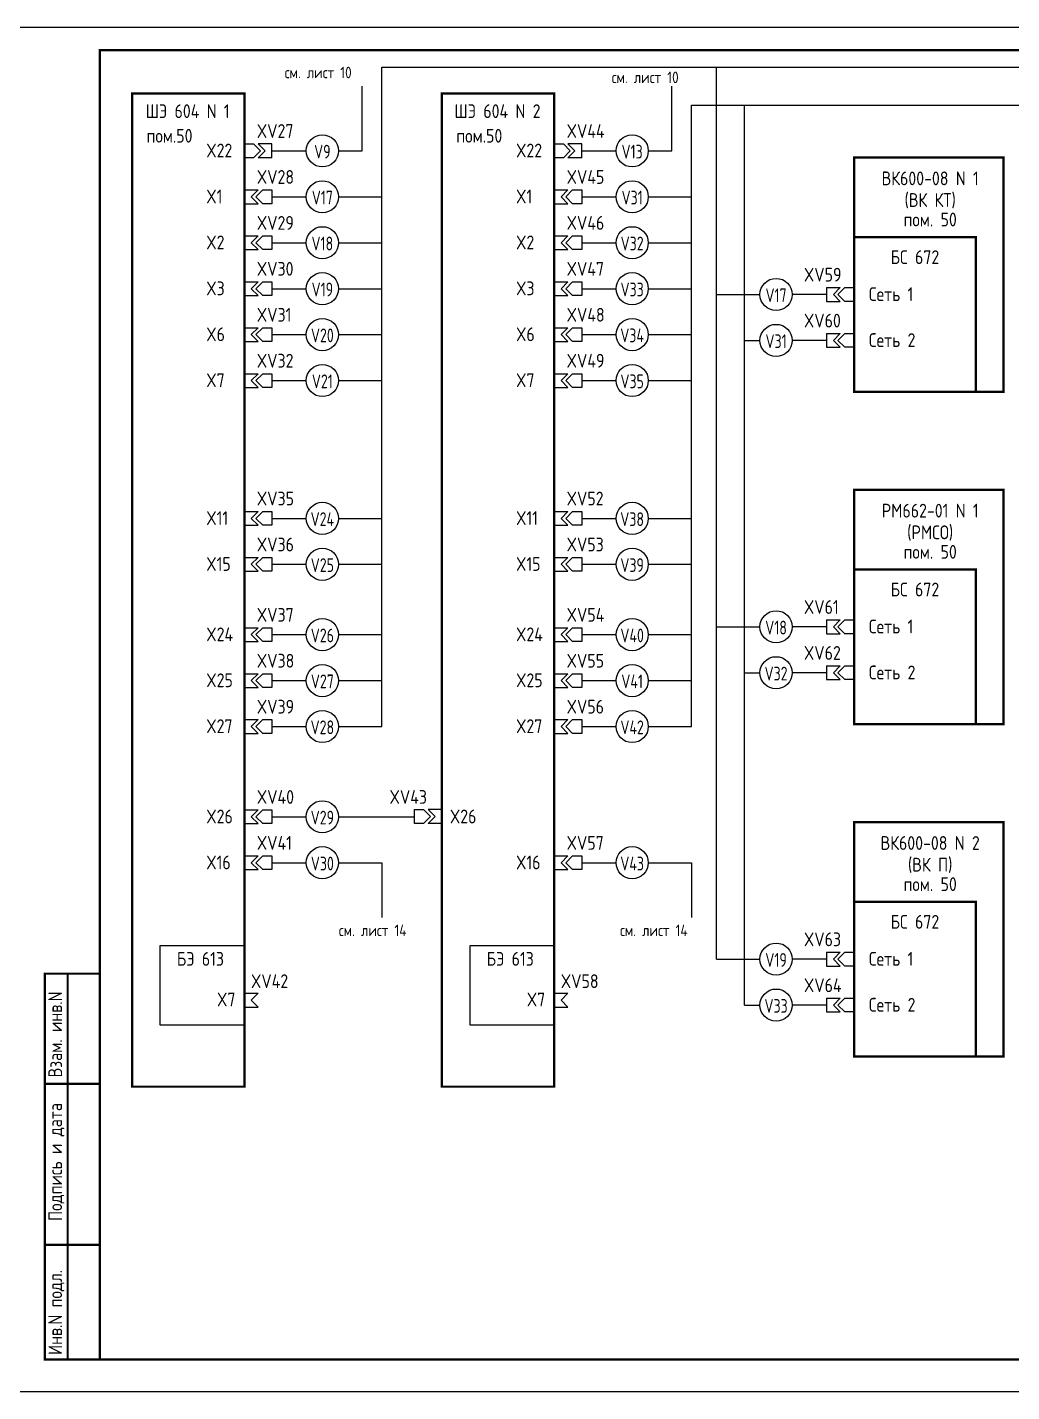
# Model space of a CAD drawing. Header units: millimetres. Extents: x -1014 to 2091, y -2505 to -1739.
# Drawn here: x -589.8 to -375.6, y -2036.3 to -1739.3 of the extents above; entities that cross this region are included whole.
import ezdxf
from ezdxf.enums import TextEntityAlignment as Align

# ---------------------------------------------------------------- set-up
doc = ezdxf.new("R2010")
doc.units = ezdxf.units.MM
doc.layers.add('FORMAT', color=7, linetype='Continuous')
doc.styles.add('SIMPLEX1', font='Simplex.shx', dxfattribs={"width": 0.8})
doc.styles.add('SN', font='Simplex.shx', dxfattribs={"width": 0.8, "oblique": 15})
doc.styles.get("Standard").update_dxf_attribs({"font": 'simplex.shx', "width": 0.8, "height": 2.5})

msp = doc.modelspace()

# ---------------------------------------------------------------- linework, layer by layer
for p, q in [((-512.66, -1891.55), (-512.66, -1747.99)), ((-512.66, -1747.99), (-229.79, -1747.99)), ((-439.84, -1942.18), (-439.84, -1747.99)), ((-516.92, -1766.24), (-516.92, -1752.16)), ((-449.51, -1766.24), (-449.51, -1752.16)), ((-445.25, -1891.55), (-445.25, -1756.32)), ((-445.25, -1756.32), (-233.79, -1756.32)), ((-433.71, -1952.18), (-433.71, -1756.32)), ((-536.54, -1767.74), (-536.54, -1764.74)), ((-536.54, -1766.24), (-529.07, -1766.24)), ((-522.07, -1766.24), (-516.92, -1766.24)), ((-469.13, -1767.74), (-469.13, -1764.74)), ((-469.13, -1766.24), (-461.66, -1766.24)), ((-454.66, -1766.24), (-449.51, -1766.24)), ((-542.54, -1774.74), (-542.54, -1777.74)), ((-475.13, -1774.74), (-475.13, -1777.74)), ((-536.54, -1776.24), (-529.07, -1776.24)), ((-522.07, -1776.24), (-512.66, -1776.24)), ((-469.13, -1776.24), (-461.66, -1776.24)), ((-454.66, -1776.24), (-445.25, -1776.24)), ((-542.54, -1784.74), (-542.54, -1787.74)), ((-475.13, -1784.74), (-475.13, -1787.74)), ((-536.54, -1786.24), (-529.07, -1786.24)), ((-522.07, -1786.24), (-512.66, -1786.24)), ((-469.13, -1786.24), (-461.66, -1786.24)), ((-454.66, -1786.24), (-445.25, -1786.24)), ((-542.54, -1794.74), (-542.54, -1797.74)), ((-536.54, -1796.24), (-529.07, -1796.24)), ((-522.07, -1796.24), (-512.66, -1796.24)), ((-475.13, -1794.74), (-475.13, -1797.74)), ((-469.13, -1796.24), (-461.66, -1796.24)), ((-454.66, -1796.24), (-445.25, -1796.24)), ((-415.88, -1796), (-415.88, -1799)), ((-439.84, -1797.5), (-430.35, -1797.5)), ((-415.88, -1797.5), (-423.35, -1797.5)), ((-542.54, -1804.74), (-542.54, -1807.74)), ((-475.13, -1804.74), (-475.13, -1807.74)), ((-536.54, -1806.24), (-529.07, -1806.24)), ((-522.07, -1806.24), (-512.66, -1806.24)), ((-469.13, -1806.24), (-461.66, -1806.24)), ((-454.66, -1806.24), (-445.25, -1806.24)), ((-433.71, -1807.5), (-430.35, -1807.5)), ((-415.88, -1807.5), (-423.35, -1807.5)), ((-415.88, -1806), (-415.88, -1809)), ((-542.54, -1814.74), (-542.54, -1817.74)), ((-536.54, -1816.24), (-529.07, -1816.24)), ((-522.07, -1816.24), (-512.66, -1816.24)), ((-475.13, -1814.74), (-475.13, -1817.74)), ((-469.13, -1816.24), (-461.66, -1816.24)), ((-454.66, -1816.24), (-445.25, -1816.24)), ((-542.54, -1824.74), (-542.54, -1827.74)), ((-475.13, -1824.74), (-475.13, -1827.74)), ((-542.54, -1834.74), (-542.54, -1837.74)), ((-475.13, -1834.74), (-475.13, -1837.74)), ((-542.54, -1844.74), (-542.54, -1847.74)), ((-536.54, -1846.24), (-529.07, -1846.24)), ((-522.07, -1846.24), (-512.66, -1846.24)), ((-475.13, -1844.74), (-475.13, -1847.74)), ((-469.13, -1846.24), (-461.66, -1846.24)), ((-454.66, -1846.24), (-445.25, -1846.24)), ((-542.54, -1854.74), (-542.54, -1857.74)), ((-536.54, -1856.24), (-529.07, -1856.24)), ((-522.07, -1856.24), (-512.66, -1856.24)), ((-475.13, -1854.74), (-475.13, -1857.74)), ((-469.13, -1856.24), (-461.66, -1856.24)), ((-454.66, -1856.24), (-445.25, -1856.24)), ((-542.54, -1870.05), (-542.54, -1873.05)), ((-475.13, -1870.05), (-475.13, -1873.05)), ((-439.84, -1869.84), (-430.35, -1869.84)), ((-415.88, -1869.84), (-423.35, -1869.84)), ((-415.88, -1868.34), (-415.88, -1871.34)), ((-536.54, -1871.55), (-529.07, -1871.55)), ((-522.07, -1871.55), (-512.66, -1871.55)), ((-469.13, -1871.55), (-461.66, -1871.55)), ((-454.66, -1871.55), (-445.25, -1871.55)), ((-433.71, -1879.84), (-430.35, -1879.84)), ((-415.88, -1879.84), (-423.35, -1879.84)), ((-415.88, -1878.34), (-415.88, -1881.34)), ((-542.54, -1880.05), (-542.54, -1883.05)), ((-536.54, -1881.55), (-529.07, -1881.55)), ((-522.07, -1881.55), (-512.66, -1881.55)), ((-475.13, -1880.05), (-475.13, -1883.05)), ((-469.13, -1881.55), (-461.66, -1881.55)), ((-454.66, -1881.55), (-445.25, -1881.55)), ((-542.54, -1890.05), (-542.54, -1893.05)), ((-536.54, -1891.55), (-529.07, -1891.55)), ((-522.07, -1891.55), (-512.66, -1891.55)), ((-475.13, -1890.05), (-475.13, -1893.05)), ((-469.13, -1891.55), (-461.66, -1891.55)), ((-454.66, -1891.55), (-445.25, -1891.55)), ((-542.54, -1909.69), (-542.54, -1912.69)), ((-499.56, -1912.63), (-499.56, -1909.63)), ((-536.54, -1911.19), (-529.07, -1911.19)), ((-522.07, -1911.19), (-505.56, -1911.19)), ((-542.54, -1919.69), (-542.54, -1922.69)), ((-536.54, -1921.19), (-529.07, -1921.19)), ((-522.07, -1921.19), (-512.66, -1921.19)), ((-512.66, -1921.19), (-512.66, -1933.1)), ((-475.13, -1919.69), (-475.13, -1922.69)), ((-469.13, -1921.19), (-461.66, -1921.19)), ((-454.66, -1921.19), (-445.25, -1921.19)), ((-445.25, -1921.19), (-445.25, -1933.1)), ((-439.84, -1942.18), (-430.35, -1942.18)), ((-415.88, -1942.18), (-423.35, -1942.18)), ((-415.88, -1940.68), (-415.88, -1943.68)), ((-542.54, -1952.62), (-542.54, -1949.62)), ((-475.13, -1952.62), (-475.13, -1949.62)), ((-415.88, -1950.68), (-415.88, -1953.68)), ((-433.71, -1952.18), (-430.35, -1952.18)), ((-415.88, -1952.18), (-423.35, -1952.18))]:
    msp.add_line(p, q)
at = {"ltscale": 2}
for p, q in [((-542.54, -1767.74), (-542.54, -1764.74)), ((-542.54, -1764.74), (-540.54, -1764.74)), ((-542.54, -1767.74), (-542.54, -1764.74)), ((-542.54, -1764.74), (-540.54, -1764.74)), ((-540.54, -1764.74), (-539.04, -1766.24)), ((-540.54, -1764.74), (-539.04, -1766.24)), ((-540.54, -1767.74), (-539.04, -1766.24)), ((-540.54, -1767.74), (-539.04, -1766.24)), ((-536.54, -1764.74), (-539.54, -1764.74)), ((-539.54, -1764.74), (-538.04, -1766.24)), ((-536.54, -1764.74), (-539.54, -1764.74)), ((-539.54, -1764.74), (-538.04, -1766.24)), ((-539.54, -1767.74), (-538.04, -1766.24)), ((-539.54, -1767.74), (-538.04, -1766.24)), ((-475.13, -1767.74), (-475.13, -1764.74)), ((-475.13, -1764.74), (-473.13, -1764.74)), ((-475.13, -1767.74), (-475.13, -1764.74)), ((-475.13, -1764.74), (-473.13, -1764.74)), ((-473.13, -1764.74), (-471.63, -1766.24)), ((-473.13, -1764.74), (-471.63, -1766.24)), ((-473.13, -1767.74), (-471.63, -1766.24)), ((-473.13, -1767.74), (-471.63, -1766.24)), ((-469.13, -1764.74), (-472.13, -1764.74)), ((-472.13, -1764.74), (-470.63, -1766.24)), ((-469.13, -1764.74), (-472.13, -1764.74)), ((-472.13, -1764.74), (-470.63, -1766.24)), ((-472.13, -1767.74), (-470.63, -1766.24)), ((-472.13, -1767.74), (-470.63, -1766.24)), ((-540.54, -1767.74), (-542.54, -1767.74)), ((-540.54, -1767.74), (-542.54, -1767.74)), ((-536.54, -1767.74), (-539.54, -1767.74)), ((-536.54, -1767.74), (-539.54, -1767.74)), ((-473.13, -1767.74), (-475.13, -1767.74)), ((-473.13, -1767.74), (-475.13, -1767.74)), ((-469.13, -1767.74), (-472.13, -1767.74)), ((-469.13, -1767.74), (-472.13, -1767.74)), ((-542.54, -1774.74), (-539.54, -1774.74)), ((-542.54, -1774.74), (-539.54, -1774.74)), ((-539.54, -1774.74), (-541.04, -1776.24)), ((-539.54, -1774.74), (-541.04, -1776.24)), ((-538.54, -1774.74), (-540.04, -1776.24)), ((-538.54, -1774.74), (-540.04, -1776.24)), ((-538.54, -1774.74), (-536.54, -1774.74)), ((-538.54, -1774.74), (-536.54, -1774.74)), ((-536.54, -1774.74), (-536.54, -1777.74)), ((-536.54, -1774.74), (-536.54, -1777.74)), ((-475.13, -1774.74), (-472.13, -1774.74)), ((-475.13, -1774.74), (-472.13, -1774.74)), ((-472.13, -1774.74), (-473.63, -1776.24)), ((-472.13, -1774.74), (-473.63, -1776.24)), ((-471.13, -1774.74), (-472.63, -1776.24)), ((-471.13, -1774.74), (-472.63, -1776.24)), ((-471.13, -1774.74), (-469.13, -1774.74)), ((-471.13, -1774.74), (-469.13, -1774.74)), ((-469.13, -1774.74), (-469.13, -1777.74)), ((-469.13, -1774.74), (-469.13, -1777.74)), ((-542.54, -1777.74), (-539.54, -1777.74)), ((-542.54, -1777.74), (-539.54, -1777.74)), ((-539.54, -1777.74), (-541.04, -1776.24)), ((-539.54, -1777.74), (-541.04, -1776.24)), ((-538.54, -1777.74), (-540.04, -1776.24)), ((-538.54, -1777.74), (-540.04, -1776.24)), ((-536.54, -1777.74), (-538.54, -1777.74)), ((-536.54, -1777.74), (-538.54, -1777.74)), ((-475.13, -1777.74), (-472.13, -1777.74)), ((-475.13, -1777.74), (-472.13, -1777.74)), ((-472.13, -1777.74), (-473.63, -1776.24)), ((-472.13, -1777.74), (-473.63, -1776.24)), ((-471.13, -1777.74), (-472.63, -1776.24)), ((-471.13, -1777.74), (-472.63, -1776.24)), ((-469.13, -1777.74), (-471.13, -1777.74)), ((-469.13, -1777.74), (-471.13, -1777.74)), ((-542.54, -1784.74), (-539.54, -1784.74)), ((-542.54, -1784.74), (-539.54, -1784.74)), ((-539.54, -1784.74), (-541.04, -1786.24)), ((-539.54, -1784.74), (-541.04, -1786.24)), ((-538.54, -1784.74), (-540.04, -1786.24)), ((-538.54, -1784.74), (-540.04, -1786.24)), ((-538.54, -1784.74), (-536.54, -1784.74)), ((-538.54, -1784.74), (-536.54, -1784.74)), ((-536.54, -1784.74), (-536.54, -1787.74)), ((-536.54, -1784.74), (-536.54, -1787.74)), ((-475.13, -1784.74), (-472.13, -1784.74)), ((-475.13, -1784.74), (-472.13, -1784.74)), ((-472.13, -1784.74), (-473.63, -1786.24)), ((-472.13, -1784.74), (-473.63, -1786.24)), ((-471.13, -1784.74), (-472.63, -1786.24)), ((-471.13, -1784.74), (-472.63, -1786.24)), ((-471.13, -1784.74), (-469.13, -1784.74)), ((-471.13, -1784.74), (-469.13, -1784.74)), ((-469.13, -1784.74), (-469.13, -1787.74)), ((-469.13, -1784.74), (-469.13, -1787.74)), ((-542.54, -1787.74), (-539.54, -1787.74)), ((-542.54, -1787.74), (-539.54, -1787.74)), ((-539.54, -1787.74), (-541.04, -1786.24)), ((-539.54, -1787.74), (-541.04, -1786.24)), ((-538.54, -1787.74), (-540.04, -1786.24)), ((-538.54, -1787.74), (-540.04, -1786.24)), ((-536.54, -1787.74), (-538.54, -1787.74)), ((-536.54, -1787.74), (-538.54, -1787.74)), ((-475.13, -1787.74), (-472.13, -1787.74)), ((-475.13, -1787.74), (-472.13, -1787.74)), ((-472.13, -1787.74), (-473.63, -1786.24)), ((-472.13, -1787.74), (-473.63, -1786.24)), ((-471.13, -1787.74), (-472.63, -1786.24)), ((-471.13, -1787.74), (-472.63, -1786.24)), ((-469.13, -1787.74), (-471.13, -1787.74)), ((-469.13, -1787.74), (-471.13, -1787.74)), ((-542.54, -1794.74), (-539.54, -1794.74)), ((-542.54, -1794.74), (-539.54, -1794.74)), ((-539.54, -1794.74), (-541.04, -1796.24)), ((-539.54, -1794.74), (-541.04, -1796.24)), ((-539.54, -1797.74), (-541.04, -1796.24)), ((-539.54, -1797.74), (-541.04, -1796.24)), ((-538.54, -1794.74), (-540.04, -1796.24)), ((-538.54, -1794.74), (-540.04, -1796.24)), ((-538.54, -1797.74), (-540.04, -1796.24)), ((-538.54, -1797.74), (-540.04, -1796.24)), ((-538.54, -1794.74), (-536.54, -1794.74)), ((-538.54, -1794.74), (-536.54, -1794.74)), ((-536.54, -1794.74), (-536.54, -1797.74)), ((-536.54, -1794.74), (-536.54, -1797.74)), ((-475.13, -1794.74), (-472.13, -1794.74)), ((-475.13, -1794.74), (-472.13, -1794.74)), ((-472.13, -1794.74), (-473.63, -1796.24)), ((-472.13, -1794.74), (-473.63, -1796.24)), ((-472.13, -1797.74), (-473.63, -1796.24)), ((-472.13, -1797.74), (-473.63, -1796.24)), ((-471.13, -1794.74), (-472.63, -1796.24)), ((-471.13, -1794.74), (-472.63, -1796.24)), ((-471.13, -1797.74), (-472.63, -1796.24)), ((-471.13, -1797.74), (-472.63, -1796.24)), ((-471.13, -1794.74), (-469.13, -1794.74)), ((-471.13, -1794.74), (-469.13, -1794.74)), ((-469.13, -1794.74), (-469.13, -1797.74)), ((-469.13, -1794.74), (-469.13, -1797.74)), ((-415.88, -1796), (-412.88, -1796)), ((-415.88, -1796), (-412.88, -1796)), ((-412.88, -1796), (-414.38, -1797.5)), ((-412.88, -1796), (-414.38, -1797.5)), ((-411.88, -1796), (-413.38, -1797.5)), ((-411.88, -1796), (-413.38, -1797.5)), ((-411.88, -1796), (-409.88, -1796)), ((-411.88, -1796), (-409.88, -1796)), ((-409.88, -1796), (-409.88, -1799)), ((-409.88, -1796), (-409.88, -1799)), ((-542.54, -1797.74), (-539.54, -1797.74)), ((-542.54, -1797.74), (-539.54, -1797.74)), ((-536.54, -1797.74), (-538.54, -1797.74)), ((-536.54, -1797.74), (-538.54, -1797.74)), ((-475.13, -1797.74), (-472.13, -1797.74)), ((-475.13, -1797.74), (-472.13, -1797.74)), ((-469.13, -1797.74), (-471.13, -1797.74)), ((-469.13, -1797.74), (-471.13, -1797.74)), ((-415.88, -1799), (-412.88, -1799)), ((-415.88, -1799), (-412.88, -1799)), ((-412.88, -1799), (-414.38, -1797.5)), ((-412.88, -1799), (-414.38, -1797.5)), ((-411.88, -1799), (-413.38, -1797.5)), ((-411.88, -1799), (-413.38, -1797.5)), ((-409.88, -1799), (-411.88, -1799)), ((-409.88, -1799), (-411.88, -1799)), ((-542.54, -1804.74), (-539.54, -1804.74)), ((-542.54, -1804.74), (-539.54, -1804.74)), ((-539.54, -1804.74), (-541.04, -1806.24)), ((-539.54, -1804.74), (-541.04, -1806.24)), ((-538.54, -1804.74), (-540.04, -1806.24)), ((-538.54, -1804.74), (-540.04, -1806.24)), ((-538.54, -1804.74), (-536.54, -1804.74)), ((-538.54, -1804.74), (-536.54, -1804.74)), ((-536.54, -1804.74), (-536.54, -1807.74)), ((-536.54, -1804.74), (-536.54, -1807.74)), ((-475.13, -1804.74), (-472.13, -1804.74)), ((-475.13, -1804.74), (-472.13, -1804.74)), ((-472.13, -1804.74), (-473.63, -1806.24)), ((-472.13, -1804.74), (-473.63, -1806.24)), ((-471.13, -1804.74), (-472.63, -1806.24)), ((-471.13, -1804.74), (-472.63, -1806.24)), ((-471.13, -1804.74), (-469.13, -1804.74)), ((-471.13, -1804.74), (-469.13, -1804.74)), ((-469.13, -1804.74), (-469.13, -1807.74)), ((-469.13, -1804.74), (-469.13, -1807.74)), ((-542.54, -1807.74), (-539.54, -1807.74)), ((-542.54, -1807.74), (-539.54, -1807.74)), ((-539.54, -1807.74), (-541.04, -1806.24)), ((-539.54, -1807.74), (-541.04, -1806.24)), ((-538.54, -1807.74), (-540.04, -1806.24)), ((-538.54, -1807.74), (-540.04, -1806.24)), ((-536.54, -1807.74), (-538.54, -1807.74)), ((-536.54, -1807.74), (-538.54, -1807.74)), ((-475.13, -1807.74), (-472.13, -1807.74)), ((-475.13, -1807.74), (-472.13, -1807.74)), ((-472.13, -1807.74), (-473.63, -1806.24)), ((-472.13, -1807.74), (-473.63, -1806.24)), ((-471.13, -1807.74), (-472.63, -1806.24)), ((-471.13, -1807.74), (-472.63, -1806.24)), ((-469.13, -1807.74), (-471.13, -1807.74)), ((-469.13, -1807.74), (-471.13, -1807.74)), ((-415.88, -1806), (-412.88, -1806)), ((-415.88, -1806), (-412.88, -1806)), ((-412.88, -1806), (-414.38, -1807.5)), ((-412.88, -1806), (-414.38, -1807.5)), ((-412.88, -1809), (-414.38, -1807.5)), ((-412.88, -1809), (-414.38, -1807.5)), ((-411.88, -1806), (-413.38, -1807.5)), ((-411.88, -1806), (-413.38, -1807.5)), ((-411.88, -1809), (-413.38, -1807.5)), ((-411.88, -1809), (-413.38, -1807.5)), ((-411.88, -1806), (-409.88, -1806)), ((-411.88, -1806), (-409.88, -1806)), ((-409.88, -1806), (-409.88, -1809)), ((-409.88, -1806), (-409.88, -1809)), ((-415.88, -1809), (-412.88, -1809)), ((-415.88, -1809), (-412.88, -1809)), ((-409.88, -1809), (-411.88, -1809)), ((-409.88, -1809), (-411.88, -1809)), ((-542.54, -1814.74), (-539.54, -1814.74)), ((-542.54, -1814.74), (-539.54, -1814.74)), ((-539.54, -1814.74), (-541.04, -1816.24)), ((-539.54, -1814.74), (-541.04, -1816.24)), ((-539.54, -1817.74), (-541.04, -1816.24)), ((-539.54, -1817.74), (-541.04, -1816.24)), ((-538.54, -1814.74), (-540.04, -1816.24)), ((-538.54, -1814.74), (-540.04, -1816.24)), ((-538.54, -1817.74), (-540.04, -1816.24)), ((-538.54, -1817.74), (-540.04, -1816.24)), ((-538.54, -1814.74), (-536.54, -1814.74)), ((-538.54, -1814.74), (-536.54, -1814.74)), ((-536.54, -1814.74), (-536.54, -1817.74)), ((-536.54, -1814.74), (-536.54, -1817.74)), ((-475.13, -1814.74), (-472.13, -1814.74)), ((-475.13, -1814.74), (-472.13, -1814.74)), ((-472.13, -1814.74), (-473.63, -1816.24)), ((-472.13, -1814.74), (-473.63, -1816.24)), ((-472.13, -1817.74), (-473.63, -1816.24)), ((-472.13, -1817.74), (-473.63, -1816.24)), ((-471.13, -1814.74), (-472.63, -1816.24)), ((-471.13, -1814.74), (-472.63, -1816.24)), ((-471.13, -1817.74), (-472.63, -1816.24)), ((-471.13, -1817.74), (-472.63, -1816.24)), ((-471.13, -1814.74), (-469.13, -1814.74)), ((-471.13, -1814.74), (-469.13, -1814.74)), ((-469.13, -1814.74), (-469.13, -1817.74)), ((-469.13, -1814.74), (-469.13, -1817.74)), ((-542.54, -1817.74), (-539.54, -1817.74)), ((-542.54, -1817.74), (-539.54, -1817.74)), ((-536.54, -1817.74), (-538.54, -1817.74)), ((-536.54, -1817.74), (-538.54, -1817.74)), ((-475.13, -1817.74), (-472.13, -1817.74)), ((-475.13, -1817.74), (-472.13, -1817.74)), ((-469.13, -1817.74), (-471.13, -1817.74)), ((-469.13, -1817.74), (-471.13, -1817.74)), ((-542.54, -1844.74), (-539.54, -1844.74)), ((-542.54, -1844.74), (-539.54, -1844.74)), ((-539.54, -1844.74), (-541.04, -1846.24)), ((-539.54, -1844.74), (-541.04, -1846.24)), ((-539.54, -1847.74), (-541.04, -1846.24)), ((-539.54, -1847.74), (-541.04, -1846.24)), ((-538.54, -1844.74), (-540.04, -1846.24)), ((-538.54, -1844.74), (-540.04, -1846.24)), ((-538.54, -1847.74), (-540.04, -1846.24)), ((-538.54, -1847.74), (-540.04, -1846.24)), ((-538.54, -1844.74), (-536.54, -1844.74)), ((-538.54, -1844.74), (-536.54, -1844.74)), ((-536.54, -1844.74), (-536.54, -1847.74)), ((-536.54, -1844.74), (-536.54, -1847.74)), ((-475.13, -1844.74), (-472.13, -1844.74)), ((-475.13, -1844.74), (-472.13, -1844.74)), ((-472.13, -1844.74), (-473.63, -1846.24)), ((-472.13, -1844.74), (-473.63, -1846.24)), ((-472.13, -1847.74), (-473.63, -1846.24)), ((-472.13, -1847.74), (-473.63, -1846.24)), ((-471.13, -1844.74), (-472.63, -1846.24)), ((-471.13, -1844.74), (-472.63, -1846.24)), ((-471.13, -1847.74), (-472.63, -1846.24)), ((-471.13, -1847.74), (-472.63, -1846.24)), ((-471.13, -1844.74), (-469.13, -1844.74)), ((-471.13, -1844.74), (-469.13, -1844.74)), ((-469.13, -1844.74), (-469.13, -1847.74)), ((-469.13, -1844.74), (-469.13, -1847.74)), ((-542.54, -1847.74), (-539.54, -1847.74)), ((-542.54, -1847.74), (-539.54, -1847.74)), ((-536.54, -1847.74), (-538.54, -1847.74)), ((-536.54, -1847.74), (-538.54, -1847.74)), ((-475.13, -1847.74), (-472.13, -1847.74)), ((-475.13, -1847.74), (-472.13, -1847.74)), ((-469.13, -1847.74), (-471.13, -1847.74)), ((-469.13, -1847.74), (-471.13, -1847.74)), ((-542.54, -1854.74), (-539.54, -1854.74)), ((-542.54, -1854.74), (-539.54, -1854.74)), ((-539.54, -1854.74), (-541.04, -1856.24)), ((-539.54, -1854.74), (-541.04, -1856.24)), ((-539.54, -1857.74), (-541.04, -1856.24)), ((-539.54, -1857.74), (-541.04, -1856.24)), ((-538.54, -1854.74), (-540.04, -1856.24)), ((-538.54, -1854.74), (-540.04, -1856.24)), ((-538.54, -1857.74), (-540.04, -1856.24)), ((-538.54, -1857.74), (-540.04, -1856.24)), ((-538.54, -1854.74), (-536.54, -1854.74)), ((-538.54, -1854.74), (-536.54, -1854.74)), ((-536.54, -1854.74), (-536.54, -1857.74)), ((-536.54, -1854.74), (-536.54, -1857.74)), ((-475.13, -1854.74), (-472.13, -1854.74)), ((-475.13, -1854.74), (-472.13, -1854.74)), ((-472.13, -1854.74), (-473.63, -1856.24)), ((-472.13, -1854.74), (-473.63, -1856.24)), ((-472.13, -1857.74), (-473.63, -1856.24)), ((-472.13, -1857.74), (-473.63, -1856.24)), ((-471.13, -1854.74), (-472.63, -1856.24)), ((-471.13, -1854.74), (-472.63, -1856.24)), ((-471.13, -1857.74), (-472.63, -1856.24)), ((-471.13, -1857.74), (-472.63, -1856.24)), ((-471.13, -1854.74), (-469.13, -1854.74)), ((-471.13, -1854.74), (-469.13, -1854.74)), ((-469.13, -1854.74), (-469.13, -1857.74)), ((-469.13, -1854.74), (-469.13, -1857.74)), ((-542.54, -1857.74), (-539.54, -1857.74)), ((-542.54, -1857.74), (-539.54, -1857.74)), ((-536.54, -1857.74), (-538.54, -1857.74)), ((-536.54, -1857.74), (-538.54, -1857.74)), ((-475.13, -1857.74), (-472.13, -1857.74)), ((-475.13, -1857.74), (-472.13, -1857.74)), ((-469.13, -1857.74), (-471.13, -1857.74)), ((-469.13, -1857.74), (-471.13, -1857.74)), ((-542.54, -1870.05), (-539.54, -1870.05)), ((-542.54, -1870.05), (-539.54, -1870.05)), ((-539.54, -1870.05), (-541.04, -1871.55)), ((-539.54, -1870.05), (-541.04, -1871.55)), ((-538.54, -1870.05), (-540.04, -1871.55)), ((-538.54, -1870.05), (-540.04, -1871.55)), ((-538.54, -1870.05), (-536.54, -1870.05)), ((-538.54, -1870.05), (-536.54, -1870.05)), ((-536.54, -1870.05), (-536.54, -1873.05)), ((-536.54, -1870.05), (-536.54, -1873.05)), ((-475.13, -1870.05), (-472.13, -1870.05)), ((-475.13, -1870.05), (-472.13, -1870.05)), ((-472.13, -1870.05), (-473.63, -1871.55)), ((-472.13, -1870.05), (-473.63, -1871.55)), ((-471.13, -1870.05), (-472.63, -1871.55)), ((-471.13, -1870.05), (-472.63, -1871.55)), ((-471.13, -1870.05), (-469.13, -1870.05)), ((-471.13, -1870.05), (-469.13, -1870.05)), ((-469.13, -1870.05), (-469.13, -1873.05)), ((-469.13, -1870.05), (-469.13, -1873.05)), ((-415.88, -1868.34), (-412.88, -1868.34)), ((-415.88, -1868.34), (-412.88, -1868.34)), ((-412.88, -1868.34), (-414.38, -1869.84)), ((-412.88, -1868.34), (-414.38, -1869.84)), ((-412.88, -1871.34), (-414.38, -1869.84)), ((-412.88, -1871.34), (-414.38, -1869.84)), ((-411.88, -1868.34), (-413.38, -1869.84)), ((-411.88, -1868.34), (-413.38, -1869.84)), ((-411.88, -1871.34), (-413.38, -1869.84)), ((-411.88, -1871.34), (-413.38, -1869.84)), ((-411.88, -1868.34), (-409.88, -1868.34)), ((-411.88, -1868.34), (-409.88, -1868.34)), ((-409.88, -1868.34), (-409.88, -1871.34)), ((-409.88, -1868.34), (-409.88, -1871.34)), ((-542.54, -1873.05), (-539.54, -1873.05)), ((-542.54, -1873.05), (-539.54, -1873.05)), ((-539.54, -1873.05), (-541.04, -1871.55)), ((-539.54, -1873.05), (-541.04, -1871.55)), ((-538.54, -1873.05), (-540.04, -1871.55)), ((-538.54, -1873.05), (-540.04, -1871.55)), ((-536.54, -1873.05), (-538.54, -1873.05)), ((-536.54, -1873.05), (-538.54, -1873.05)), ((-475.13, -1873.05), (-472.13, -1873.05)), ((-475.13, -1873.05), (-472.13, -1873.05)), ((-472.13, -1873.05), (-473.63, -1871.55)), ((-472.13, -1873.05), (-473.63, -1871.55)), ((-471.13, -1873.05), (-472.63, -1871.55)), ((-471.13, -1873.05), (-472.63, -1871.55)), ((-469.13, -1873.05), (-471.13, -1873.05)), ((-469.13, -1873.05), (-471.13, -1873.05)), ((-415.88, -1871.34), (-412.88, -1871.34)), ((-415.88, -1871.34), (-412.88, -1871.34)), ((-409.88, -1871.34), (-411.88, -1871.34)), ((-409.88, -1871.34), (-411.88, -1871.34)), ((-415.88, -1878.34), (-412.88, -1878.34)), ((-415.88, -1878.34), (-412.88, -1878.34)), ((-412.88, -1878.34), (-414.38, -1879.84)), ((-412.88, -1878.34), (-414.38, -1879.84)), ((-412.88, -1881.34), (-414.38, -1879.84)), ((-412.88, -1881.34), (-414.38, -1879.84)), ((-411.88, -1878.34), (-413.38, -1879.84)), ((-411.88, -1878.34), (-413.38, -1879.84)), ((-411.88, -1881.34), (-413.38, -1879.84)), ((-411.88, -1881.34), (-413.38, -1879.84)), ((-411.88, -1878.34), (-409.88, -1878.34)), ((-411.88, -1878.34), (-409.88, -1878.34)), ((-409.88, -1878.34), (-409.88, -1881.34)), ((-409.88, -1878.34), (-409.88, -1881.34)), ((-542.54, -1880.05), (-539.54, -1880.05)), ((-542.54, -1880.05), (-539.54, -1880.05)), ((-539.54, -1880.05), (-541.04, -1881.55)), ((-539.54, -1880.05), (-541.04, -1881.55)), ((-539.54, -1883.05), (-541.04, -1881.55)), ((-539.54, -1883.05), (-541.04, -1881.55)), ((-538.54, -1880.05), (-540.04, -1881.55)), ((-538.54, -1880.05), (-540.04, -1881.55)), ((-538.54, -1883.05), (-540.04, -1881.55)), ((-538.54, -1883.05), (-540.04, -1881.55)), ((-538.54, -1880.05), (-536.54, -1880.05)), ((-538.54, -1880.05), (-536.54, -1880.05)), ((-536.54, -1880.05), (-536.54, -1883.05)), ((-536.54, -1880.05), (-536.54, -1883.05)), ((-475.13, -1880.05), (-472.13, -1880.05)), ((-475.13, -1880.05), (-472.13, -1880.05)), ((-472.13, -1880.05), (-473.63, -1881.55)), ((-472.13, -1880.05), (-473.63, -1881.55)), ((-472.13, -1883.05), (-473.63, -1881.55)), ((-472.13, -1883.05), (-473.63, -1881.55)), ((-471.13, -1880.05), (-472.63, -1881.55)), ((-471.13, -1880.05), (-472.63, -1881.55)), ((-471.13, -1883.05), (-472.63, -1881.55)), ((-471.13, -1883.05), (-472.63, -1881.55)), ((-471.13, -1880.05), (-469.13, -1880.05)), ((-471.13, -1880.05), (-469.13, -1880.05)), ((-469.13, -1880.05), (-469.13, -1883.05)), ((-469.13, -1880.05), (-469.13, -1883.05)), ((-415.88, -1881.34), (-412.88, -1881.34)), ((-415.88, -1881.34), (-412.88, -1881.34)), ((-409.88, -1881.34), (-411.88, -1881.34)), ((-409.88, -1881.34), (-411.88, -1881.34)), ((-542.54, -1883.05), (-539.54, -1883.05)), ((-542.54, -1883.05), (-539.54, -1883.05)), ((-536.54, -1883.05), (-538.54, -1883.05)), ((-536.54, -1883.05), (-538.54, -1883.05)), ((-475.13, -1883.05), (-472.13, -1883.05)), ((-475.13, -1883.05), (-472.13, -1883.05)), ((-469.13, -1883.05), (-471.13, -1883.05)), ((-469.13, -1883.05), (-471.13, -1883.05)), ((-542.54, -1890.05), (-539.54, -1890.05)), ((-542.54, -1890.05), (-539.54, -1890.05)), ((-539.54, -1890.05), (-541.04, -1891.55)), ((-539.54, -1890.05), (-541.04, -1891.55)), ((-539.54, -1893.05), (-541.04, -1891.55)), ((-539.54, -1893.05), (-541.04, -1891.55)), ((-538.54, -1890.05), (-540.04, -1891.55)), ((-538.54, -1890.05), (-540.04, -1891.55)), ((-538.54, -1893.05), (-540.04, -1891.55)), ((-538.54, -1893.05), (-540.04, -1891.55)), ((-538.54, -1890.05), (-536.54, -1890.05)), ((-538.54, -1890.05), (-536.54, -1890.05)), ((-536.54, -1890.05), (-536.54, -1893.05)), ((-536.54, -1890.05), (-536.54, -1893.05)), ((-475.13, -1890.05), (-472.13, -1890.05)), ((-475.13, -1890.05), (-472.13, -1890.05)), ((-472.13, -1890.05), (-473.63, -1891.55)), ((-472.13, -1890.05), (-473.63, -1891.55)), ((-472.13, -1893.05), (-473.63, -1891.55)), ((-472.13, -1893.05), (-473.63, -1891.55)), ((-471.13, -1890.05), (-472.63, -1891.55)), ((-471.13, -1890.05), (-472.63, -1891.55)), ((-471.13, -1893.05), (-472.63, -1891.55)), ((-471.13, -1893.05), (-472.63, -1891.55)), ((-471.13, -1890.05), (-469.13, -1890.05)), ((-471.13, -1890.05), (-469.13, -1890.05)), ((-469.13, -1890.05), (-469.13, -1893.05)), ((-469.13, -1890.05), (-469.13, -1893.05)), ((-542.54, -1893.05), (-539.54, -1893.05)), ((-542.54, -1893.05), (-539.54, -1893.05)), ((-536.54, -1893.05), (-538.54, -1893.05)), ((-536.54, -1893.05), (-538.54, -1893.05)), ((-475.13, -1893.05), (-472.13, -1893.05)), ((-475.13, -1893.05), (-472.13, -1893.05)), ((-469.13, -1893.05), (-471.13, -1893.05)), ((-469.13, -1893.05), (-471.13, -1893.05)), ((-542.54, -1909.69), (-539.54, -1909.69)), ((-542.54, -1909.69), (-539.54, -1909.69)), ((-539.54, -1909.69), (-541.04, -1911.19)), ((-539.54, -1909.69), (-541.04, -1911.19)), ((-538.54, -1909.69), (-540.04, -1911.19)), ((-538.54, -1909.69), (-540.04, -1911.19)), ((-538.54, -1909.69), (-536.54, -1909.69)), ((-538.54, -1909.69), (-536.54, -1909.69)), ((-536.54, -1909.69), (-536.54, -1912.69)), ((-536.54, -1909.69), (-536.54, -1912.69)), ((-505.56, -1912.63), (-505.56, -1909.63)), ((-505.56, -1909.63), (-503.56, -1909.63)), ((-505.56, -1912.63), (-505.56, -1909.63)), ((-505.56, -1909.63), (-503.56, -1909.63)), ((-503.56, -1909.63), (-502.06, -1911.13)), ((-503.56, -1909.63), (-502.06, -1911.13)), ((-499.56, -1909.63), (-502.56, -1909.63)), ((-502.56, -1909.63), (-501.06, -1911.13)), ((-499.56, -1909.63), (-502.56, -1909.63)), ((-502.56, -1909.63), (-501.06, -1911.13)), ((-539.54, -1912.69), (-541.04, -1911.19)), ((-539.54, -1912.69), (-541.04, -1911.19)), ((-538.54, -1912.69), (-540.04, -1911.19)), ((-538.54, -1912.69), (-540.04, -1911.19)), ((-503.56, -1912.63), (-505.56, -1912.63)), ((-503.56, -1912.63), (-505.56, -1912.63)), ((-503.56, -1912.63), (-502.06, -1911.13)), ((-503.56, -1912.63), (-502.06, -1911.13)), ((-502.56, -1912.63), (-501.06, -1911.13)), ((-502.56, -1912.63), (-501.06, -1911.13)), ((-499.56, -1912.63), (-502.56, -1912.63)), ((-499.56, -1912.63), (-502.56, -1912.63)), ((-542.54, -1912.69), (-539.54, -1912.69)), ((-542.54, -1912.69), (-539.54, -1912.69)), ((-536.54, -1912.69), (-538.54, -1912.69)), ((-536.54, -1912.69), (-538.54, -1912.69)), ((-542.54, -1919.69), (-539.54, -1919.69)), ((-542.54, -1919.69), (-539.54, -1919.69)), ((-539.54, -1919.69), (-541.04, -1921.19)), ((-539.54, -1919.69), (-541.04, -1921.19)), ((-539.54, -1922.69), (-541.04, -1921.19)), ((-539.54, -1922.69), (-541.04, -1921.19)), ((-538.54, -1919.69), (-540.04, -1921.19)), ((-538.54, -1919.69), (-540.04, -1921.19)), ((-538.54, -1922.69), (-540.04, -1921.19)), ((-538.54, -1922.69), (-540.04, -1921.19)), ((-538.54, -1919.69), (-536.54, -1919.69)), ((-538.54, -1919.69), (-536.54, -1919.69)), ((-536.54, -1919.69), (-536.54, -1922.69)), ((-536.54, -1919.69), (-536.54, -1922.69)), ((-475.13, -1919.69), (-472.13, -1919.69)), ((-475.13, -1919.69), (-472.13, -1919.69)), ((-472.13, -1919.69), (-473.63, -1921.19)), ((-472.13, -1919.69), (-473.63, -1921.19)), ((-472.13, -1922.69), (-473.63, -1921.19)), ((-472.13, -1922.69), (-473.63, -1921.19)), ((-471.13, -1919.69), (-472.63, -1921.19)), ((-471.13, -1919.69), (-472.63, -1921.19)), ((-471.13, -1922.69), (-472.63, -1921.19)), ((-471.13, -1922.69), (-472.63, -1921.19)), ((-471.13, -1919.69), (-469.13, -1919.69)), ((-471.13, -1919.69), (-469.13, -1919.69)), ((-469.13, -1919.69), (-469.13, -1922.69)), ((-469.13, -1919.69), (-469.13, -1922.69)), ((-542.54, -1922.69), (-539.54, -1922.69)), ((-542.54, -1922.69), (-539.54, -1922.69)), ((-536.54, -1922.69), (-538.54, -1922.69)), ((-536.54, -1922.69), (-538.54, -1922.69)), ((-475.13, -1922.69), (-472.13, -1922.69)), ((-475.13, -1922.69), (-472.13, -1922.69)), ((-469.13, -1922.69), (-471.13, -1922.69)), ((-469.13, -1922.69), (-471.13, -1922.69)), ((-415.88, -1940.68), (-412.88, -1940.68)), ((-415.88, -1940.68), (-412.88, -1940.68)), ((-412.88, -1940.68), (-414.38, -1942.18)), ((-412.88, -1940.68), (-414.38, -1942.18)), ((-412.88, -1943.68), (-414.38, -1942.18)), ((-412.88, -1943.68), (-414.38, -1942.18)), ((-411.88, -1940.68), (-413.38, -1942.18)), ((-411.88, -1940.68), (-413.38, -1942.18)), ((-411.88, -1943.68), (-413.38, -1942.18)), ((-411.88, -1943.68), (-413.38, -1942.18)), ((-411.88, -1940.68), (-409.88, -1940.68)), ((-411.88, -1940.68), (-409.88, -1940.68)), ((-409.88, -1940.68), (-409.88, -1943.68)), ((-409.88, -1940.68), (-409.88, -1943.68)), ((-415.88, -1943.68), (-412.88, -1943.68)), ((-415.88, -1943.68), (-412.88, -1943.68)), ((-409.88, -1943.68), (-411.88, -1943.68)), ((-409.88, -1943.68), (-411.88, -1943.68)), ((-542.54, -1949.62), (-539.54, -1949.62)), ((-542.54, -1949.62), (-539.54, -1949.62)), ((-539.54, -1949.62), (-541.04, -1951.12)), ((-539.54, -1949.62), (-541.04, -1951.12)), ((-539.54, -1952.62), (-541.04, -1951.12)), ((-539.54, -1952.62), (-541.04, -1951.12)), ((-475.13, -1949.62), (-472.13, -1949.62)), ((-475.13, -1949.62), (-472.13, -1949.62)), ((-472.13, -1949.62), (-473.63, -1951.12)), ((-472.13, -1949.62), (-473.63, -1951.12)), ((-472.13, -1952.62), (-473.63, -1951.12)), ((-472.13, -1952.62), (-473.63, -1951.12)), ((-415.88, -1950.68), (-412.88, -1950.68)), ((-415.88, -1950.68), (-412.88, -1950.68)), ((-412.88, -1950.68), (-414.38, -1952.18)), ((-412.88, -1950.68), (-414.38, -1952.18)), ((-411.88, -1950.68), (-413.38, -1952.18)), ((-411.88, -1950.68), (-413.38, -1952.18)), ((-411.88, -1950.68), (-409.88, -1950.68)), ((-411.88, -1950.68), (-409.88, -1950.68)), ((-409.88, -1950.68), (-409.88, -1953.68)), ((-409.88, -1950.68), (-409.88, -1953.68)), ((-542.54, -1952.62), (-539.54, -1952.62)), ((-542.54, -1952.62), (-539.54, -1952.62)), ((-475.13, -1952.62), (-472.13, -1952.62)), ((-475.13, -1952.62), (-472.13, -1952.62)), ((-415.88, -1953.68), (-412.88, -1953.68)), ((-415.88, -1953.68), (-412.88, -1953.68)), ((-412.88, -1953.68), (-414.38, -1952.18)), ((-412.88, -1953.68), (-414.38, -1952.18)), ((-411.88, -1953.68), (-413.38, -1952.18)), ((-411.88, -1953.68), (-413.38, -1952.18)), ((-409.88, -1953.68), (-411.88, -1953.68)), ((-409.88, -1953.68), (-411.88, -1953.68))]:
    msp.add_line(p, q, dxfattribs=at)
at = {"const_width": 0.5}
for points in [[(-542.54, -1969.94), (-566.98, -1969.94), (-566.98, -1753.76), (-542.54, -1753.76)], [(-475.13, -1969.94), (-499.56, -1969.94), (-499.56, -1753.76), (-475.13, -1753.76)], [(-377.35, -1767.66), (-409.88, -1767.66), (-409.88, -1818.72), (-377.35, -1818.72)], [(-409.88, -1818.72), (-383.39, -1818.72), (-383.39, -1785.02), (-409.88, -1785.02)], [(-377.35, -1840), (-409.88, -1840), (-409.88, -1891.06), (-377.35, -1891.06)], [(-409.88, -1891.06), (-383.39, -1891.06), (-383.39, -1857.36), (-409.88, -1857.36)], [(-377.35, -1912.34), (-409.88, -1912.34), (-409.88, -1963.4), (-377.35, -1963.4)], [(-409.88, -1963.4), (-383.39, -1963.4), (-383.39, -1929.7), (-409.88, -1929.7)]]:
    msp.add_lwpolyline(points, close=True, dxfattribs=at)
for points in [[(-560.84, -1939.23), (-542.54, -1939.23), (-542.54, -1956.56), (-560.84, -1956.56)], [(-493.42, -1939.23), (-475.13, -1939.23), (-475.13, -1956.56), (-493.42, -1956.56)]]:
    msp.add_lwpolyline(points, close=True)
at = {"linetype": 'Continuous', "const_width": 0.5}
for points in [[(-574, -1945.34), (-586, -1945.34), (-586, -2029.34), (-574, -2029.34)], [(-581, -1945.34), (-581, -2029.34)], [(-586, -1969.34), (-574, -1969.34)], [(-586, -2004.34), (-574, -2004.34)]]:
    msp.add_lwpolyline(points, dxfattribs=at)
at = {"color": 4, "linetype": 'Continuous'}
for centre in [(-525.57, -1766.24), (-525.57, -1766.24), (-458.16, -1766.24), (-458.16, -1766.24), (-525.57, -1776.24), (-525.57, -1776.24), (-458.16, -1776.24), (-458.16, -1776.24), (-525.57, -1786.24), (-525.57, -1786.24), (-458.16, -1786.24), (-458.16, -1786.24), (-525.57, -1796.24), (-525.57, -1796.24), (-458.16, -1796.24), (-458.16, -1796.24), (-426.85, -1797.5), (-426.85, -1797.5), (-525.57, -1806.24), (-525.57, -1806.24), (-458.16, -1806.24), (-458.16, -1806.24), (-426.85, -1807.5), (-426.85, -1807.5), (-525.57, -1816.24), (-525.57, -1816.24), (-458.16, -1816.24), (-458.16, -1816.24), (-525.57, -1846.24), (-525.57, -1846.24), (-458.16, -1846.24), (-458.16, -1846.24), (-525.57, -1856.24), (-525.57, -1856.24), (-458.16, -1856.24), (-458.16, -1856.24), (-525.57, -1871.55), (-525.57, -1871.55), (-458.16, -1871.55), (-458.16, -1871.55), (-426.85, -1869.84), (-426.85, -1869.84), (-426.85, -1879.84), (-426.85, -1879.84), (-525.57, -1881.55), (-525.57, -1881.55), (-458.16, -1881.55), (-458.16, -1881.55), (-525.57, -1891.55), (-525.57, -1891.55), (-458.16, -1891.55), (-458.16, -1891.55), (-525.57, -1911.19), (-525.57, -1911.19), (-525.57, -1921.19), (-525.57, -1921.19), (-458.16, -1921.19), (-458.16, -1921.19), (-426.85, -1942.18), (-426.85, -1942.18), (-426.85, -1952.18), (-426.85, -1952.18)]:
    msp.add_circle(centre, 3.5, dxfattribs=at)
at = {"layer": 'FORMAT', "ltscale": 10}
msp.add_lwpolyline([(-594, -2036.34), (-594, -1739.34), (-174, -1739.34), (-174, -2036.34), (-594, -2036.34)], dxfattribs=at)
at = {"layer": 'FORMAT', "ltscale": 10, "const_width": 0.5}
msp.add_lwpolyline([(-574, -2029.34), (-574, -1744.34), (-179, -1744.34), (-179, -2029.34), (-574, -2029.34)], dxfattribs=at)
at = {"layer": 'FORMAT', "linetype": 'Continuous', "const_width": 0.5}
msp.add_lwpolyline([(-586, -1945.34), (-574, -1945.34)], dxfattribs=at)
at = {"layer": 'FORMAT', "linetype": 'Continuous'}
for points in [[(-574, -2029.34), (-586, -2029.34), (-586, -1945.34)], [(-581, -1945.34), (-581, -2029.34)], [(-574, -1969.34), (-586, -1969.34)], [(-574, -2004.34), (-586, -2004.34)]]:
    msp.add_lwpolyline(points, dxfattribs=at)

# ---------------------------------------------------------------- texts
at = {"width": 0.8}
for s, p in [('см. лист 10', (-533.77, -1750.43)), ('см. лист 10', (-462.62, -1751.49)), ('см. лист 14', (-521.99, -1937.17)), ('см. лист 14', (-460.81, -1937.17))]:
    msp.add_text(s, height=2.5, dxfattribs=at).set_placement(p)
for s, p in [('ШЭ 604 N 1', (-554.89, -1757.6)), ('ШЭ 604 N 2', (-487.47, -1757.6)), ('пом.50 ', (-558.04, -1762.95)), ('пом.50 ', (-490.63, -1762.95)), ('ВК600-08 N 1', (-393.32, -1772.23)), ('(ВК КТ)', (-393.32, -1776.94)), ('пом. 50', (-393.32, -1781.18)), ('БС 672', (-396.64, -1789.38)), ('РМ662-01 N 1', (-393.32, -1844.56)), ('(РМСО)', (-393.32, -1849.28)), ('пом. 50', (-393.32, -1853.52)), ('БС 672', (-396.64, -1861.72)), ('ВК600-08 N 2', (-393.32, -1916.9)), ('(ВК П)', (-393.32, -1921.62)), ('пом. 50', (-393.32, -1925.86)), ('БС 672', (-396.64, -1934.06))]:
    msp.add_text(s, height=3, dxfattribs=at).set_placement(p, align=Align.MIDDLE_CENTER)
at = {"linetype": 'Continuous', "style": 'SIMPLEX1', "width": 0.8}
for s, p in [('XV27', (-539.84, -1763.42)), ('XV44', (-472.43, -1763.42)), ('X22', (-550.84, -1767.67)), ('X22', (-483.43, -1767.67)), ('XV28', (-539.84, -1773.42)), ('XV45', (-472.43, -1773.42)), ('X1', (-550.84, -1777.67)), ('X1', (-483.43, -1777.67)), ('XV29', (-539.84, -1783.42)), ('XV46', (-472.43, -1783.42)), ('X2', (-550.84, -1787.67)), ('X2', (-483.43, -1787.67)), ('XV30', (-539.84, -1793.42)), ('XV47', (-472.43, -1793.42)), ('XV59', (-420.79, -1794.69)), ('X3', (-550.84, -1797.67)), ('X3', (-483.43, -1797.67)), ('Сеть 1', (-406.65, -1798.93)), ('XV31', (-539.84, -1803.42)), ('XV48', (-472.43, -1803.42)), ('XV60', (-420.79, -1804.69)), ('X6', (-550.84, -1807.67)), ('X6', (-483.43, -1807.67)), ('Сеть 2', (-406.65, -1808.93)), ('XV32', (-539.84, -1813.42)), ('XV49', (-472.43, -1813.42)), ('X7', (-550.84, -1817.67)), ('X7', (-483.43, -1817.67)), ('XV35', (-539.84, -1843.42)), ('XV52', (-472.43, -1843.42)), ('X11', (-550.84, -1847.67)), ('X11', (-483.43, -1847.67)), ('XV36', (-539.84, -1853.42)), ('XV53', (-472.43, -1853.42)), ('X15', (-550.84, -1857.67)), ('X15', (-483.43, -1857.67)), ('XV61', (-420.79, -1867.03)), ('XV37', (-539.84, -1868.73)), ('XV54', (-472.43, -1868.73)), ('X24', (-550.84, -1872.98)), ('X24', (-483.43, -1872.98)), ('Сеть 1', (-406.65, -1871.27)), ('XV62', (-420.79, -1877.03)), ('XV38', (-539.84, -1878.73)), ('XV55', (-472.43, -1878.73)), ('X25', (-550.84, -1882.98)), ('X25', (-483.43, -1882.98)), ('Сеть 2', (-406.65, -1881.27)), ('XV39', (-539.84, -1888.73)), ('XV56', (-472.43, -1888.73)), ('X27', (-550.84, -1892.98)), ('X27', (-483.43, -1892.98)), ('XV40', (-539.84, -1908.38)), ('XV43', (-510.96, -1908.38)), ('X26', (-550.84, -1912.63)), ('X26', (-497.83, -1912.63)), ('XV41', (-539.84, -1918.38)), ('XV57', (-472.43, -1918.38)), ('X16', (-550.84, -1922.63)), ('X16', (-483.43, -1922.63)), ('XV63', (-420.79, -1939.37)), ('БЭ 613', (-557.24, -1943.62)), ('БЭ 613', (-489.83, -1943.62)), ('Сеть 1', (-406.65, -1943.61)), ('XV42', (-541.11, -1948.48)), ('XV58', (-473.69, -1948.48)), ('XV64', (-420.79, -1949.37)), ('X7', (-548.5, -1952.46)), ('X7', (-481.09, -1952.46)), ('Сеть 2', (-406.65, -1953.61))]:
    msp.add_text(s, height=3, dxfattribs=at).set_placement(p)
at = {"color": 4, "linetype": 'Continuous', "style": 'SIMPLEX1', "width": 0.7}
for s, p in [('V9', (-525.58, -1766.41)), ('V13', (-458.17, -1766.41)), ('V17', (-525.58, -1776.41)), ('V31', (-458.17, -1776.41)), ('V18', (-525.58, -1786.41)), ('V32', (-458.17, -1786.41)), ('V19', (-525.58, -1796.41)), ('V33', (-458.17, -1796.41)), ('V17', (-426.85, -1797.68)), ('V20', (-525.58, -1806.41)), ('V34', (-458.17, -1806.41)), ('V31', (-426.85, -1807.68)), ('V21', (-525.58, -1816.41)), ('V35', (-458.17, -1816.41)), ('V24', (-525.58, -1846.41)), ('V38', (-458.17, -1846.41)), ('V25', (-525.58, -1856.41)), ('V39', (-458.17, -1856.41)), ('V26', (-525.58, -1871.72)), ('V40', (-458.17, -1871.72)), ('V18', (-426.85, -1870.02)), ('V32', (-426.85, -1880.02)), ('V27', (-525.58, -1881.72)), ('V41', (-458.17, -1881.72)), ('V28', (-525.58, -1891.72)), ('V42', (-458.17, -1891.72)), ('V29', (-525.58, -1911.37)), ('V30', (-525.58, -1921.37)), ('V43', (-458.17, -1921.37)), ('V19', (-426.85, -1942.36)), ('V33', (-426.85, -1952.36))]:
    msp.add_text(s, height=3, dxfattribs=at).set_placement(p, align=Align.MIDDLE_CENTER)
at = {"layer": 'FORMAT', "linetype": 'Continuous', "style": 'SN', "width": 0.8}
for s, p in [('Взам. инв.N', (-582.21, -1967.92)), ('Инв.N подл.', (-582.21, -2028.34))]:
    msp.add_text(s, height=3, rotation=90, dxfattribs=at).set_placement(p)
msp.add_text('Подпись и дата', height=3, rotation=90, dxfattribs=at).set_placement((-582.21, -1986.34), align=Align.CENTER)

doc.saveas('drawing.dxf')
